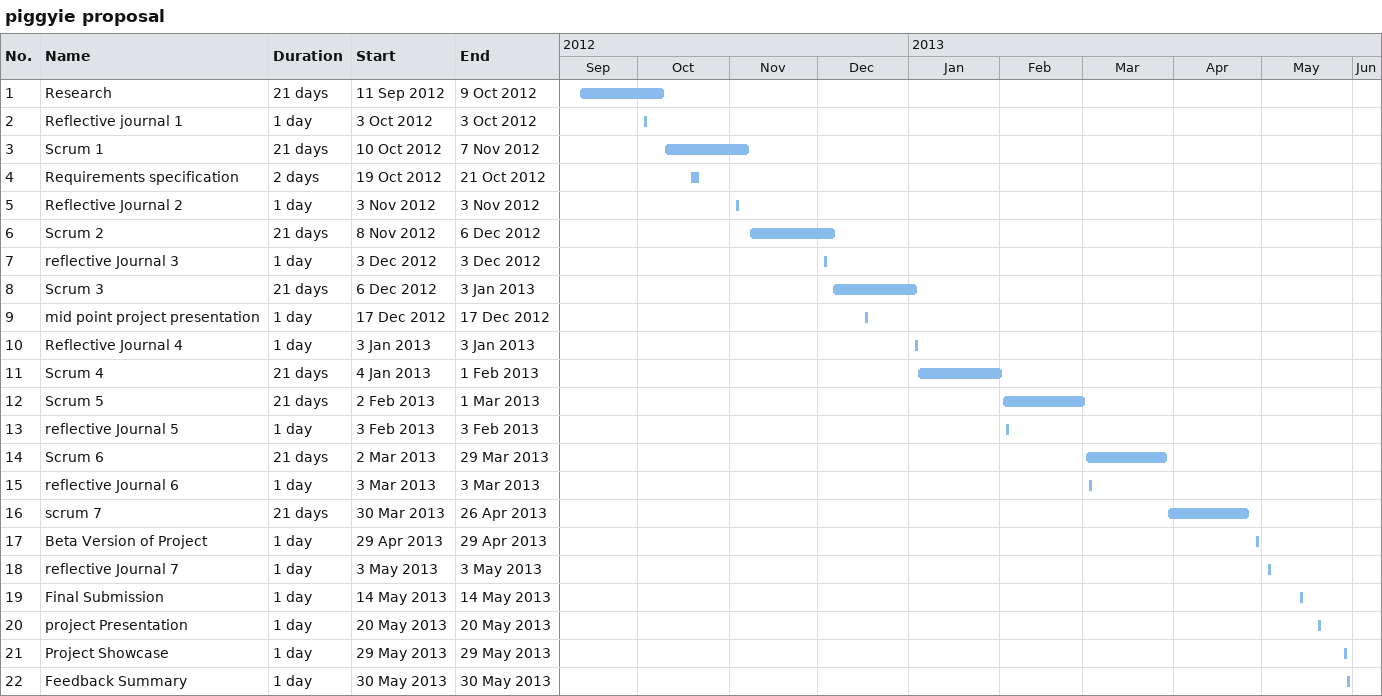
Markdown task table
piggyie proposal

| ID | Task | Duration | Start | Finish |
|---|---|---|---|---|
| 1 | Research | 21d | 2012-09-11 | 2012-10-09 |
| 2 | Reflective journal 1 | 1d | 2012-10-03 | 2012-10-03 |
| 3 | Scrum 1 | 21d | 2012-10-10 | 2012-11-07 |
| 4 | Requirements specification | 2d | 2012-10-19 | 2012-10-21 |
| 5 | Reflective Journal 2 | 1d | 2012-11-03 | 2012-11-03 |
| 6 | Scrum 2 | 21d | 2012-11-08 | 2012-12-06 |
| 7 | reflective Journal 3 | 1d | 2012-12-03 | 2012-12-03 |
| 8 | Scrum 3 | 21d | 2012-12-06 | 2013-01-03 |
| 9 | mid point project presentation | 1d | 2012-12-17 | 2012-12-17 |
| 10 | Reflective Journal 4 | 1d | 2013-01-03 | 2013-01-03 |
| 11 | Scrum 4 | 21d | 2013-01-04 | 2013-02-01 |
| 12 | Scrum 5 | 21d | 2013-02-02 | 2013-03-01 |
| 13 | reflective Journal 5 | 1d | 2013-02-03 | 2013-02-03 |
| 14 | Scrum 6 | 21d | 2013-03-02 | 2013-03-29 |
| 15 | reflective Journal 6 | 1d | 2013-03-03 | 2013-03-03 |
| 16 | scrum 7 | 21d | 2013-03-30 | 2013-04-26 |
| 17 | Beta Version of Project | 1d | 2013-04-29 | 2013-04-29 |
| 18 | reflective Journal 7 | 1d | 2013-05-03 | 2013-05-03 |
| 19 | Final Submission | 1d | 2013-05-14 | 2013-05-14 |
| 20 | project Presentation | 1d | 2013-05-20 | 2013-05-20 |
| 21 | Project Showcase | 1d | 2013-05-29 | 2013-05-29 |
| 22 | Feedback Summary | 1d | 2013-05-30 | 2013-05-30 |
